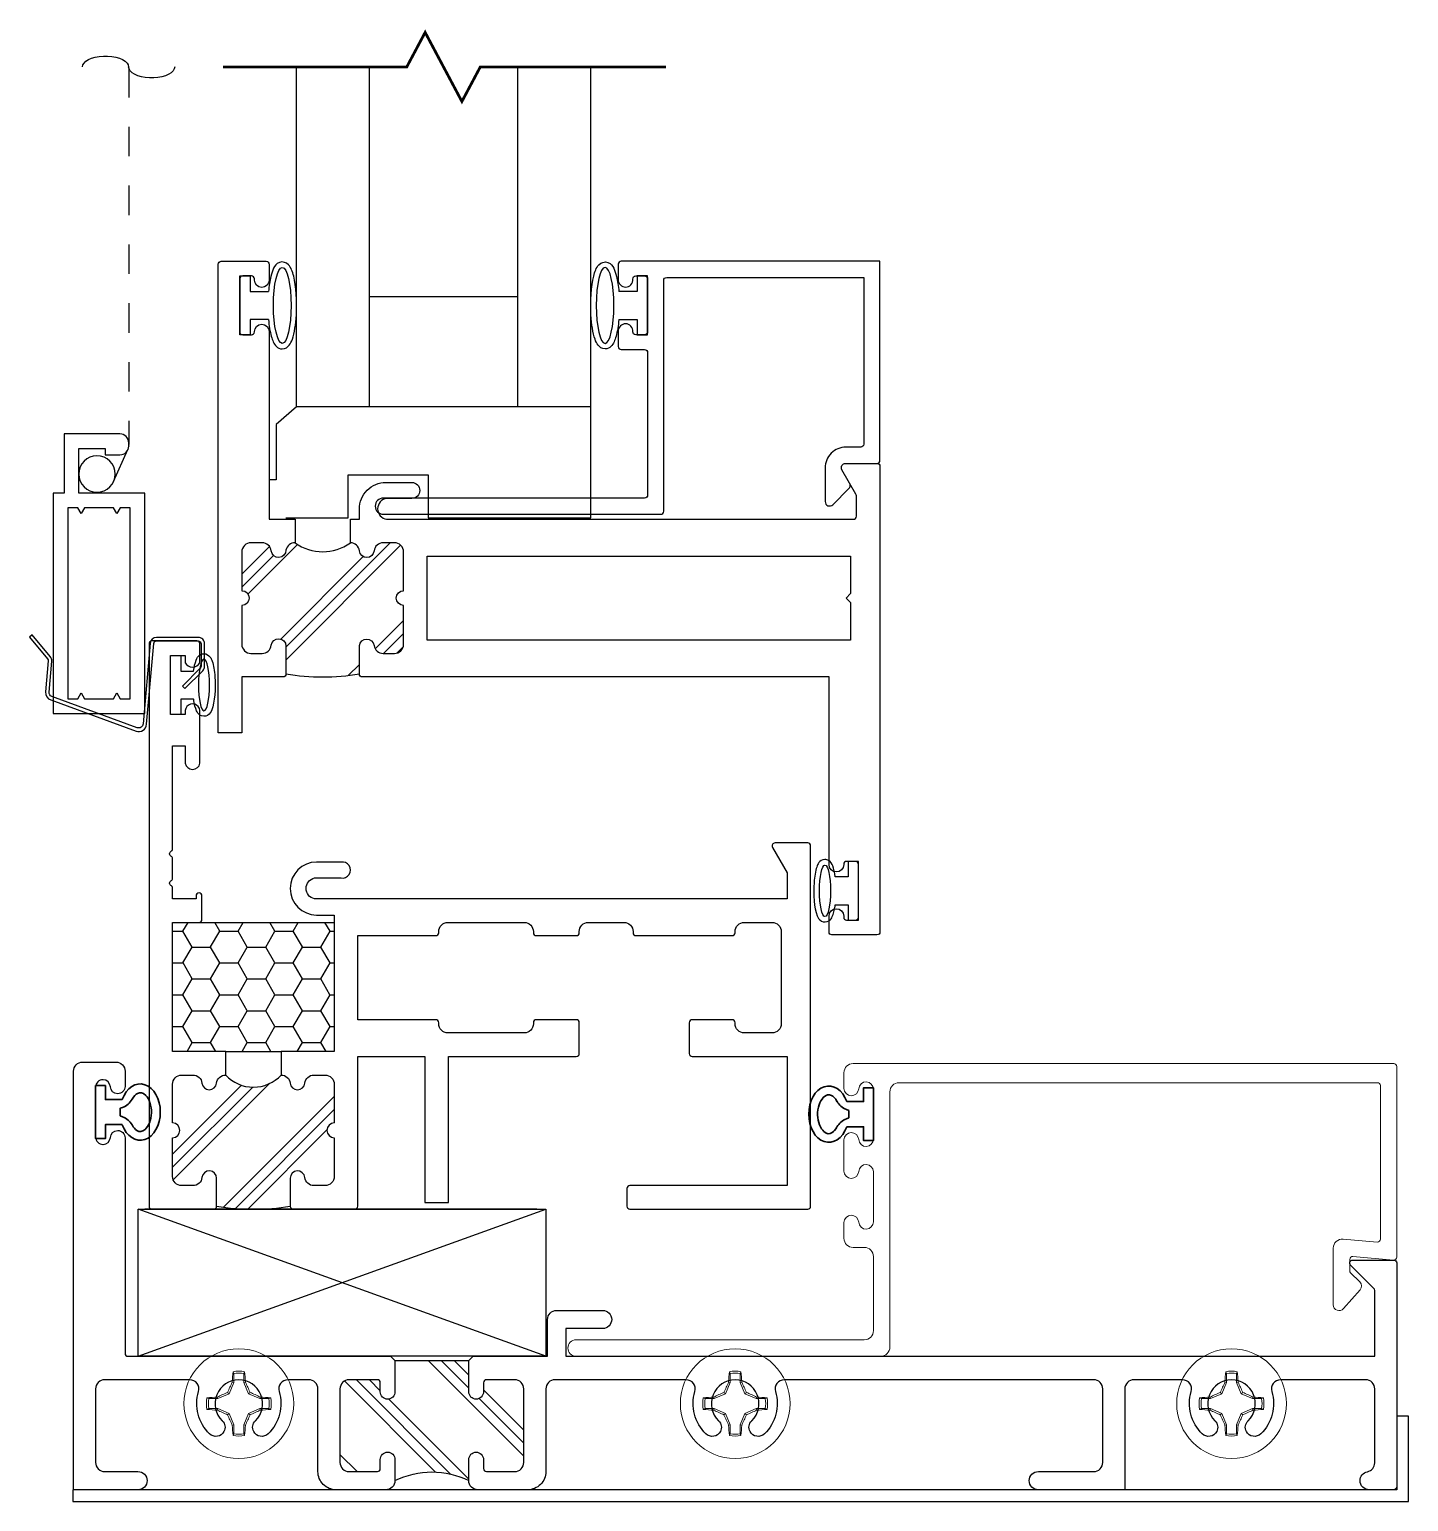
# Model space of a CAD drawing. Extents: x -138 to 168, y -127 to 80.
# Drawn here: x 1.42 to 6.11, y 59.76 to 64.77 of the extents above; entities that cross this region are included whole.
import ezdxf

# ---------------------------------------------------------------- set-up
doc = ezdxf.new("R2010")
doc.units = 0
doc.header["$MEASUREMENT"] = 0
doc.linetypes.add('HIDDEN', pattern=[0.375, 0.25, -0.125])
doc.layers.get('0').update_dxf_attribs({"linetype": 'CONTINUOUS'})
doc.layers.add('ALUM-RED', color=1, linetype='CONTINUOUS', lineweight=9)
doc.layers.add('PROFILE NUMBER', color=150, linetype='CONTINUOUS', lineweight=35)
for name, color, linetype in [('DIM', 7, 'CONTINUOUS'), ('FRAME', 1, 'CONTINUOUS'), ('GEOMETRY', 1, 'CONTINUOUS'), ('GLASS', 7, 'CONTINUOUS'), ('MISC', 7, 'CONTINUOUS'), ('SCREEN', 5, 'CONTINUOUS'), ('SCREEN_CLIP', 7, 'CONTINUOUS'), ('TEXT', 7, 'CONTINUOUS'), ('VENT', 5, 'CONTINUOUS')]:
    doc.layers.add(name, color=color, linetype=linetype)

# ---------------------------------------------------------------- blocks, each defined once
blk = doc.blocks.new('05P72-BLOCK-IG')
h = blk.add_hatch()
h.set_pattern_fill('HONEY', scale=0.5, style=0)
h.paths.add_polyline_path([(0.5435, -0.957), (0.0835, -0.957), (-0.0065, -0.957), (-0.0065, -1.396), (0.1742, -1.396), (0.3628, -1.396), (0.5435, -1.396)])
h = blk.add_hatch()
h.set_pattern_fill('PLAST', angle=225, style=0)
h.paths.add_polyline_path([(0.5435, -1.689, -1), (0.5435, -1.639), (0.5435, -1.507, 0.414214), (0.5125, -1.476), (0.4742, -1.476, 0.38311), (0.4434, -1.5037, -0.898027), (0.3936, -1.5037, 0.38311), (0.3628, -1.476, -0.436275), (0.1742, -1.476, 0.38311), (0.1434, -1.5037, -0.898027), (0.0936, -1.5037, 0.38311), (0.0628, -1.476), (0.0245, -1.476, 0.414214), (-0.0065, -1.507), (-0.0065, -1.639, -1), (-0.0065, -1.689), (-0.0065, -1.821, 0.414214), (0.0245, -1.852), (0.0628, -1.852, 0.38311), (0.0936, -1.8243, -0.947716), (0.1435, -1.827), (0.1435, -1.922, 0.08), (0.3935, -1.922), (0.3935, -1.827, -0.947716), (0.4434, -1.8243, 0.38311), (0.4742, -1.852), (0.5125, -1.852, 0.414214), (0.5435, -1.821)])
at = {"color": 7}
for p, q in [((0.0835, -0.957), (0.5435, -0.957)), ((0.1742, -1.396), (0.3628, -1.396))]:
    blk.add_line(p, q, dxfattribs=at)
for points in [[(0.1435, -1.827, 0.947716), (0.0936, -1.8243, -0.38311), (0.0628, -1.852), (0.0245, -1.852, -0.414214), (-0.0065, -1.821), (-0.0065, -1.689, 1), (-0.0065, -1.639), (-0.0065, -1.507, -0.414214), (0.0245, -1.476), (0.0628, -1.476, -0.38311), (0.0936, -1.5037, 0.898027), (0.1434, -1.5037, -0.38311), (0.1742, -1.476), (0.1742, -1.396), (-0.0065, -1.396), (-0.0065, -0.957), (0.0835, -0.957, 0.414214), (0.0935, -0.947), (0.0935, -0.867, 0.414214), (0.0835, -0.857), (0.0835, -0.857, 0.414214), (0.0735, -0.867), (0.0735, -0.877), (-0.0065, -0.877), (-0.0065, -0.8379, 0.317837), (-0.0098, -0.8332, -0.707107), (-0.0098, -0.8143, 0.317837), (-0.0065, -0.8096), (-0.0065, -0.7379, 0.317837), (-0.0098, -0.7332, -0.707107), (-0.0098, -0.7143, 0.317837), (-0.0065, -0.7096), (-0.0065, -0.357), (0.0365, -0.357), (0.0365, -0.4158, 0.850302), (0.0865, -0.4158), (0.0865, -0.2438, 1.19356), (0.0365, -0.2438), (0.0365, -0.25), (-0.0135, -0.25), (-0.0135, -0.05), (0.0365, -0.05), (0.0365, -0.0741, 0.596863), (0.0865, -0.0741), (0.0865, -0.01, 0.414214), (0.0765, 0), (-0.0765, 0, 0.414214), (-0.0865, -0.01), (-0.0865, -1.922, 0.414214), (-0.0765, -1.932), (0.1335, -1.932, 0.414214), (0.1435, -1.922)], [(1.3765, -0.992), (1.3765, -0.988, -0.414214), (1.4075, -0.957), (1.5285, -0.957, -0.414214), (1.5595, -0.988), (1.5595, -0.992, 0.414214), (1.5695, -1.002), (1.8965, -1.002, 0.414214), (1.9065, -0.992), (1.9065, -0.988, -0.414214), (1.9375, -0.957), (2.0325, -0.957, -0.414214), (2.0635, -0.988), (2.0635, -1.302, -0.414214), (2.0325, -1.333), (1.9375, -1.333, -0.414214), (1.9065, -1.302), (1.9065, -1.298, 0.414214), (1.8965, -1.288), (1.7605, -1.288, 0.414214), (1.7505, -1.298), (1.7505, -1.403, 0.414214), (1.7605, -1.413), (2.0835, -1.413), (2.0835, -1.852), (1.5485, -1.852, 0.414214), (1.5385, -1.862), (1.5385, -1.922, 0.414214), (1.5485, -1.932), (2.1535, -1.932, 0.414214), (2.1635, -1.922), (2.1635, -0.697, 0.414214), (2.1535, -0.687), (2.0425, -0.687, 0.57735), (2.0338, -0.702), (2.0835, -0.788), (2.0835, -0.877), (0.4761, -0.877, -0.806722), (0.4761, -0.806), (0.5667, -0.806, 1.178959), (0.5667, -0.752), (0.4835, -0.752, 1), (0.4835, -0.932), (0.5435, -0.932), (0.5435, -1.396), (0.3628, -1.396), (0.3628, -1.476, -0.38311), (0.3936, -1.5037, 0.898027), (0.4434, -1.5037, -0.38311), (0.4742, -1.476), (0.5125, -1.476, -0.414214), (0.5435, -1.507), (0.5435, -1.639, 1), (0.5435, -1.689), (0.5435, -1.821, -0.414214), (0.5125, -1.852), (0.4742, -1.852, -0.38311), (0.4434, -1.8243, 0.947716), (0.3935, -1.827), (0.3935, -1.922, 0.414214), (0.4035, -1.932), (0.6135, -1.932, 0.414214), (0.6235, -1.922), (0.6235, -1.413), (0.8515, -1.413), (0.8515, -1.909), (0.9315, -1.909), (0.9315, -1.413), (1.3665, -1.413, 0.414214), (1.3765, -1.403), (1.3765, -1.298, 0.414214), (1.3665, -1.288), (1.2305, -1.288, 0.414214), (1.2205, -1.298), (1.2205, -1.302, -0.414214), (1.1895, -1.333), (0.9295, -1.333, -0.414214), (0.8985, -1.302), (0.8985, -1.298, 0.414214), (0.8885, -1.288), (0.6235, -1.288), (0.6235, -1.002), (0.8885, -1.002, 0.414214), (0.8985, -0.992), (0.8985, -0.988, -0.414214), (0.9295, -0.957), (1.1895, -0.957, -0.414214), (1.2205, -0.988), (1.2205, -0.992, 0.414214), (1.2305, -1.002), (1.3665, -1.002, 0.414214)]]:
    blk.add_lwpolyline(points, format="xyb", close=True)
for centre, radius, start, end in [((0.2685, -1.3885), 0.1287, 222.8591, 317.1409), ((0.2685, -1.1457), 0.7863, 260.8522, 279.1478)]:
    blk.add_arc(centre, radius, start, end, dxfattribs=at)
blk = doc.blocks.new('05P11-Z-BAR')
h = blk.add_hatch()
h.set_pattern_fill('PLAST', angle=45, style=0)
h.set_pattern_definition([(45, (-0.3846, -1e-07), (-0.176777, 0.176777), []), (45, (-0.4067, 0.0221), (-0.176777, 0.176777), []), (45, (-0.4288, 0.0442), (-0.176777, 0.176777), [])])
h.paths.add_polyline_path([(0.0065, 1.12, -0.414214), (-0.0185, 1.145, -0.414214), (0.0065, 1.17), (0.0065, 1.302, 0.414214), (-0.0245, 1.333), (-0.0628, 1.333, 0.38311), (-0.0936, 1.3053, -0.947716), (-0.1435, 1.308), (-0.1435, 1.403, 0.087329), (-0.3935, 1.403), (-0.3935, 1.308, -1), (-0.4435, 1.308, 0.352985), (-0.4733, 1.333), (-0.5125, 1.333, 0.414214), (-0.5435, 1.302), (-0.5435, 1.17, -0.414214), (-0.5185, 1.145, -0.414214), (-0.5435, 1.12), (-0.5435, 0.988, 0.414214), (-0.5125, 0.957), (-0.4742, 0.957, 0.38311), (-0.4434, 0.9847, -0.898027), (-0.3936, 0.9847, 0.38311), (-0.3628, 0.957, -0.325577), (-0.1745, 0.957, 0.363634), (-0.1435, 0.982, -0.947716), (-0.0936, 0.9847, 0.38311), (-0.0628, 0.957), (-0.0245, 0.957, 0.414214), (0.0065, 0.988)])
blk.add_line((-0.0865, 0.877), (-0.0865, 0.877))
for points in [[(-2.1635, 2.28, -0.414214), (-2.1535, 2.29), (-2.0005, 2.29, -0.414214), (-1.9905, 2.28), (-1.9905, 2.226, -1), (-2.0405, 2.226), (-2.0405, 2.23, 0.414214), (-2.0505, 2.24), (-2.0805, 2.24, 0.414214), (-2.0905, 2.23), (-2.0905, 2.05, 0.414214), (-2.0805, 2.04), (-2.0505, 2.04, 0.414214), (-2.0405, 2.05), (-2.0405, 2.051, -1), (-1.9905, 2.051), (-1.9905, 1.413), (-0.4035, 1.413, -0.414214), (-0.3935, 1.403), (-0.3935, 1.3065, -0.888834), (-0.4432, 1.306, 0.377258), (-0.4739, 1.333), (-0.5125, 1.333, 0.414214), (-0.5435, 1.302), (-0.5435, 1.17, -1), (-0.5435, 1.12), (-0.5435, 0.988, 0.414214), (-0.5125, 0.957), (-0.4742, 0.957, 0.383109), (-0.4434, 0.9847, -0.898027), (-0.3936, 0.9847, 0.38311), (-0.3628, 0.957), (-0.3628, 0.877), (-0.3935, 0.877), (-0.3935, 0.842, -0.414214), (-0.4835, 0.752), (-0.5715, 0.752, -1), (-0.5715, 0.806), (-0.486, 0.806, 0.859155), (-0.486, 0.877), (-2.0735, 0.877, 0.414214), (-2.0835, 0.867), (-2.0835, 0.797, 0.131652), (-2.0822, 0.792), (-2.0345, 0.7095, -0.577353), (-2.0475, 0.687), (-2.1535, 0.687, -0.414214), (-2.1635, 0.697), (-2.1635, 2.28)], [(-0.0245, 0.957, 0.414214), (0.0065, 0.988), (0.0065, 1.12, -1), (0.0065, 1.17), (0.0065, 1.302, 0.414214), (-0.0245, 1.333), (-0.0628, 1.333, 0.38311), (-0.0936, 1.3053, -0.947716), (-0.1435, 1.308), (-0.1435, 1.403, -0.414214), (-0.1335, 1.413), (0.0065, 1.413), (0.0065, 1.603), (0.0865, 1.603), (0.0865, 0.01, -0.414214), (0.0765, 0), (-0.0765, 0, -0.414214), (-0.0865, 0.01), (-0.0865, 0.064, -1), (-0.0365, 0.064), (-0.0365, 0.06, 0.414214), (-0.0265, 0.05), (0.0035, 0.05, 0.414214), (0.0135, 0.06), (0.0135, 0.24, 0.414214), (0.0035, 0.25), (-0.0265, 0.25, 0.414214), (-0.0365, 0.24), (-0.0365, 0.239, -1), (-0.0865, 0.239), (-0.0865, 0.877), (-0.1745, 0.877), (-0.1745, 0.957, 0.363634), (-0.1435, 0.982, -0.947716), (-0.0936, 0.9847, 0.38311), (-0.0628, 0.957), (-0.0245, 0.957)]]:
    blk.add_lwpolyline(points, format="xyb")
blk.add_lwpolyline([(-2.0635, 1.1605), (-2.0635, 1.288), (-0.6235, 1.288), (-0.6235, 1.002), (-2.0635, 1.002), (-2.0635, 1.1295), (-2.0485, 1.145)], close=True)
at = {"color": 7}
for centre, radius, start, end in [((-0.2685, 0.638), 0.7751, 80.7195, 99.2805), ((-0.2687, 0.8277), 0.1599, 53.9319, 126.0681)]:
    blk.add_arc(centre, radius, start, end, dxfattribs=at)
blk = doc.blocks.new('A$C015561B5')
at = {"layer": 'SCREEN', "flags": 128}
for points in [[(0.0784, 0.0093), (0.078, 0.011), (0.077, 0.0126), (0.0754, 0.0142), (0.0732, 0.0155), (0.0706, 0.0167), (0.0675, 0.0176), (0.0641, 0.0182), (0.0606, 0.0185), (0.057, 0.0185), (0.0534, 0.0182), (0.05, 0.0176), (0.047, 0.0167), (0.0443, 0.0155), (0.0421, 0.0142), (0.0405, 0.0126), (0.0395, 0.011), (0.0392, 0.0093)], [(0, 0.0093), (0.0003, 0.0076), (0.0013, 0.0059), (0.0029, 0.0044), (0.0051, 0.003), (0.0078, 0.0018), (0.0109, 0.0009), (0.0142, 0.0003), (0.0178, 0), (0.0214, 0), (0.025, 0.0003), (0.0283, 0.0009), (0.0314, 0.0018), (0.0341, 0.003), (0.0362, 0.0044), (0.0379, 0.0059), (0.0388, 0.0076), (0.0392, 0.0093)]]:
    blk.add_lwpolyline(points, dxfattribs=at)
blk = doc.blocks.new('*U103')
at = {"layer": 'GEOMETRY'}
blk.add_lwpolyline([(1.607, 19.51), (1.5634, 19.51), (1.5634, 19.4575), (1.5284, 19.4575), (1.5284, 19.6575), (1.5634, 19.6575), (1.5634, 19.605), (1.607, 19.605)], dxfattribs=at)
at = {"layer": 'GEOMETRY', "extrusion": (0, 0, -1)}
blk.add_ellipse((1.6422, 19.5575), major_axis=(0, 0.0875), ratio=0.216465, dxfattribs=at)
at = {"layer": 'GEOMETRY'}
blk.add_open_spline([(1.607, 19.605), (1.6089, 19.6196), (1.6116, 19.632), (1.6185, 19.6489), (1.6211, 19.6556), (1.6336, 19.6627), (1.6378, 19.6641), (1.6422, 19.6641), (1.6521, 19.6641), (1.6589, 19.658), (1.6662, 19.6485), (1.6682, 19.6437), (1.675, 19.6245), (1.6778, 19.6063), (1.6821, 19.5447), (1.6793, 19.4988), (1.6659, 19.4662), (1.6633, 19.4597), (1.6474, 19.4502), (1.635, 19.4509), (1.6222, 19.4597), (1.6196, 19.4646), (1.6125, 19.4794), (1.6098, 19.4913), (1.6074, 19.5071), (1.6072, 19.5085), (1.607, 19.51)], degree=3, knots=[5.253202, 5.253202, 5.253202, 5.253202, 5.797173, 5.797173, 6.160155, 6.160155, 6.283185, 6.283185, 6.283185, 6.559914, 6.559914, 6.836642, 6.836642, 7.54361, 7.54361, 8.941834, 8.941834, 9.296554, 9.296554, 9.572552, 9.572552, 9.848549, 9.848549, 10.398843, 10.398843, 10.454782, 10.454782, 10.454782, 10.454782], dxfattribs=at)
blk = doc.blocks.new('*U102')
at = {"layer": 'GEOMETRY'}
blk.add_lwpolyline([(1.4497, 19.51), (1.4934, 19.51), (1.4934, 19.4575), (1.5284, 19.4575), (1.5284, 19.6575), (1.4934, 19.6575), (1.4934, 19.605), (1.4497, 19.605)], dxfattribs=at)
blk.add_ellipse((1.4146, 19.5575), major_axis=(0, 0.0875), ratio=0.216465, dxfattribs=at)
blk.add_open_spline([(1.4497, 19.605), (1.4479, 19.6196), (1.4452, 19.632), (1.4383, 19.6489), (1.4357, 19.6556), (1.4232, 19.6627), (1.419, 19.6641), (1.4146, 19.6641), (1.4047, 19.6641), (1.3979, 19.658), (1.3906, 19.6485), (1.3885, 19.6437), (1.3818, 19.6245), (1.379, 19.6063), (1.3747, 19.5447), (1.3775, 19.4988), (1.3909, 19.4662), (1.3935, 19.4597), (1.4094, 19.4502), (1.4218, 19.4509), (1.4345, 19.4597), (1.4372, 19.4646), (1.4443, 19.4794), (1.447, 19.4913), (1.4493, 19.5071), (1.4495, 19.5085), (1.4497, 19.51)], degree=3, knots=[5.253202, 5.253202, 5.253202, 5.253202, 5.797173, 5.797173, 6.160155, 6.160155, 6.283185, 6.283185, 6.283185, 6.559914, 6.559914, 6.836642, 6.836642, 7.54361, 7.54361, 8.941834, 8.941834, 9.296554, 9.296554, 9.572552, 9.572552, 9.848549, 9.848549, 10.398843, 10.398843, 10.454782, 10.454782, 10.454782, 10.454782], dxfattribs=at)
blk = doc.blocks.new('dfasdf')
at = {"color": 7, "linetype": 'Continuous', "lineweight": 15}
for p, q in [((54.6225, 25.6793), (54.62, 25.6856)), ((54.6225, 25.6793), (54.6225, 25.6488)), ((54.6566, 25.6488), (54.6566, 25.6793)), ((54.6225, 25.6488), (54.6065, 25.6101)), ((54.6225, 25.6488), (54.6171, 25.6499)), ((54.6566, 25.6488), (54.662, 25.6499)), ((54.6727, 25.6101), (54.6566, 25.6488)), ((54.5678, 25.5941), (54.5373, 25.5941)), ((54.5678, 25.5941), (54.5667, 25.5995)), ((54.6065, 25.6101), (54.5678, 25.5941)), ((54.6065, 25.6101), (54.6014, 25.6152)), ((54.6727, 25.6101), (54.6777, 25.6152)), ((54.7114, 25.5941), (54.6727, 25.6101)), ((54.7114, 25.5941), (54.7124, 25.5995)), ((54.7418, 25.5941), (54.7114, 25.5941)), ((54.7418, 25.5941), (54.7482, 25.5966)), ((54.5373, 25.56), (54.531, 25.5575)), ((54.5373, 25.56), (54.5678, 25.56)), ((54.5678, 25.56), (54.5667, 25.5546)), ((54.5678, 25.56), (54.6065, 25.544)), ((54.6065, 25.544), (54.6014, 25.5389)), ((54.6065, 25.544), (54.6225, 25.5053)), ((54.6566, 25.5053), (54.6727, 25.544)), ((54.6727, 25.544), (54.7114, 25.56)), ((54.6727, 25.544), (54.6777, 25.5389)), ((54.7114, 25.56), (54.7124, 25.5546)), ((54.7114, 25.56), (54.7418, 25.56)), ((54.6225, 25.5053), (54.6171, 25.5042)), ((54.6225, 25.5053), (54.6225, 25.4748)), ((54.6566, 25.5053), (54.662, 25.5042)), ((54.6566, 25.4748), (54.6566, 25.5053)), ((54.6566, 25.4748), (54.6592, 25.4685))]:
    blk.add_line(p, q, dxfattribs=at)
at = {"color": 7, "linetype": 'Continuous', "lineweight": 15, "flags": 128}
for points in [[(54.6566, 25.6793), (54.658, 25.6827), (54.6592, 25.6856)], [(54.5373, 25.5941), (54.534, 25.5954), (54.531, 25.5966)], [(54.7418, 25.56), (54.7452, 25.5587), (54.7482, 25.5575)], [(54.6225, 25.4748), (54.6212, 25.4714), (54.62, 25.4685)]]:
    blk.add_lwpolyline(points, dxfattribs=at)
at = {"color": 7, "linetype": 'Continuous', "lineweight": 15}
blk.add_circle((54.6396, 25.577), 0.1865, dxfattribs=at)
for centre, radius, start, end in [((55.5592, 25.5924), 0.9438, 174.331, 176.507), ((54.6396, 25.577), 0.1103, 79.7812, 100.2188), ((54.6396, 25.577), 0.1037, 80.5333, 99.4667), ((53.7199, 25.5924), 0.9438, 3.493, 5.669), ((55.6923, 25.1423), 1.1889, 154.7283, 156.5646), ((53.5869, 25.1423), 1.1889, 23.4354, 25.2717), ((54.6396, 25.577), 0.1103, 169.7812, 190.2188), ((54.6242, 24.6574), 0.9438, 93.493, 95.669), ((54.6396, 25.577), 0.1037, 170.5333, 189.4667), ((55.0743, 24.5244), 1.1889, 113.4354, 115.2717), ((54.2049, 24.5244), 1.1889, 64.7283, 66.5646), ((54.6549, 24.6574), 0.9438, 84.331, 86.507), ((54.6396, 25.577), 0.1037, 350.5333, 9.4667), ((54.6396, 25.577), 0.1103, 349.7812, 10.2188), ((54.6242, 26.4967), 0.9438, 264.331, 266.507), ((55.0743, 26.6297), 1.1889, 244.7283, 246.5646), ((55.6923, 26.0117), 1.1889, 203.4354, 205.2717), ((53.5869, 26.0117), 1.1889, 334.7283, 336.5646), ((54.2049, 26.6297), 1.1889, 293.4354, 295.2717), ((54.6549, 26.4967), 0.9438, 273.493, 275.669), ((55.5592, 25.5617), 0.9438, 183.493, 185.669), ((54.6396, 25.577), 0.1037, 260.5333, 279.4667), ((53.7199, 25.5617), 0.9438, 354.331, 356.507), ((54.6396, 25.577), 0.1103, 259.7812, 280.2188)]:
    blk.add_arc(centre, radius, start, end, dxfattribs=at)
blk = doc.blocks.new('05P09-1in_GLASS_STOP')
for p, q in [((-1.3385, 0.25), (-1.3735, 0.25)), ((-1.3735, 0.25), (-1.3735, 0.05)), ((-1.3385, 0.1975), (-1.3385, 0.25)), ((-0.0215, 0.1975), (-0.0215, 0.25)), ((-0.0215, 0.25), (0.0135, 0.25)), ((0.0135, 0.25), (0.0135, 0.05)), ((-1.2759, 0.1975), (-1.3385, 0.1975)), ((-0.0841, 0.1975), (-0.0215, 0.1975)), ((-1.3385, 0.05), (-1.3385, 0.1025)), ((-1.3385, 0.1025), (-1.2758, 0.1025)), ((-0.0215, 0.1025), (-0.0842, 0.1025)), ((-0.0215, 0.05), (-0.0215, 0.1025)), ((-1.3735, 0.05), (-1.3385, 0.05)), ((0.0135, 0.05), (-0.0215, 0.05))]:
    blk.add_line(p, q)
blk.add_lwpolyline([(-2.0345, 0.7095, -0.57735), (-2.0475, 0.687), (-2.1535, 0.687, 0.414214), (-2.1635, 0.677), (-2.1635, 0), (-1.2835, 0, 0.414214), (-1.2735, 0.01), (-1.2735, 0.0625, 0.414214), (-1.2985, 0.0875, 0.435311), (-1.3234, 0.0607, -0.435311), (-1.3334, 0.05), (-1.3635, 0.05, -0.414214), (-1.3735, 0.06), (-1.3735, 0.24, -0.414214), (-1.3635, 0.25), (-1.3334, 0.25, -0.435311), (-1.3234, 0.2393, 0.435311), (-1.2985, 0.2125, 0.414214), (-1.2735, 0.2375), (-1.2735, 0.29, 0.414214), (-1.2835, 0.3), (-1.3635, 0.3, -0.414214), (-1.3735, 0.31), (-1.3735, 0.795, -0.414214), (-1.3635, 0.805), (-0.4745, 0.805, 0.414214), (-0.4475, 0.832), (-0.4475, 0.833, 0.414214), (-0.4745, 0.86), (-1.4185, 0.86, 0.414214), (-1.4285, 0.85), (-1.4285, 0.065, -0.414214), (-1.4385, 0.055), (-2.1085, 0.055), (-2.1085, 0.622, -0.414214), (-2.0985, 0.632), (-2.0475, 0.632, 0.414214), (-1.9775, 0.702), (-1.9775, 0.817, 0.668179), (-2.0031, 0.8276), (-2.0581, 0.7726, 0.339454), (-2.0605, 0.7545)], format="xyb", close=True)
at = {"extrusion": (0, 0, -1)}
blk.add_ellipse((-1.2289, 0.15), major_axis=(0, 0.1291), ratio=0.232303, dxfattribs=at)
blk.add_ellipse((-0.1311, 0.15), major_axis=(0, 0.1291), ratio=0.232303)
for points in [[(-1.2759, 0.1975), (-1.2739, 0.2193), (-1.2707, 0.2391), (-1.2622, 0.2691), (-1.2582, 0.2801), (-1.2445, 0.2938), (-1.2374, 0.2981), (-1.2289, 0.2981), (-1.2182, 0.2981), (-1.2102, 0.2915), (-1.2006, 0.2793), (-1.1975, 0.2724), (-1.1873, 0.2438), (-1.1828, 0.2148), (-1.1782, 0.1362), (-1.1815, 0.0851), (-1.1942, 0.0344), (-1.1983, 0.0218), (-1.2144, 0.0048), (-1.2282, -0.0004), (-1.2494, 0.0081), (-1.2542, 0.0159), (-1.2623, 0.0318), (-1.2654, 0.0412), (-1.2716, 0.0665), (-1.2742, 0.0838), (-1.2758, 0.1025)], [(-0.0841, 0.1975), (-0.0861, 0.2193), (-0.0893, 0.2391), (-0.0978, 0.2691), (-0.1018, 0.2801), (-0.1155, 0.2938), (-0.1226, 0.2981), (-0.1311, 0.2981), (-0.1418, 0.2981), (-0.1498, 0.2915), (-0.1594, 0.2793), (-0.1625, 0.2724), (-0.1727, 0.2438), (-0.1772, 0.2148), (-0.1818, 0.1362), (-0.1785, 0.0851), (-0.1658, 0.0344), (-0.1617, 0.0218), (-0.1456, 0.0048), (-0.1318, -0.0004), (-0.1106, 0.0081), (-0.1058, 0.0159), (-0.0977, 0.0318), (-0.0946, 0.0412), (-0.0884, 0.0665), (-0.0858, 0.0838), (-0.0842, 0.1025)]]:
    blk.add_open_spline(points, degree=3, knots=[5.075676, 5.075676, 5.075676, 5.075676, 5.596595, 5.596595, 6.055763, 6.055763, 6.283185, 6.283185, 6.283185, 6.572914, 6.572914, 6.862642, 6.862642, 7.608886, 7.608886, 8.676451, 8.676451, 9.18434, 9.18434, 9.518242, 9.518242, 9.852144, 9.852144, 10.186046, 10.186046, 10.631436, 10.631436, 10.631436, 10.631436])
blk = doc.blocks.new('114-FLAT_SCREEN')
blk.add_line((0.1415, 0.603), (0.1415, 0.602))
at = {"linetype": 'HIDDEN'}
blk.add_line((0.1935, 0.481), (0.1442, 0.5896), dxfattribs=at)
blk.add_lwpolyline([(0.3985, 0.442), (0.3985, -0.307), (0.0865, -0.307), (0.0865, 0.442), (0.3115, 0.442), (0.3115, 0.593), (0.2215, 0.593), (0.2215, 0.572), (0.1715, 0.572, -0.414214), (0.1415, 0.602), (0.1415, 0.613, -0.414214), (0.1715, 0.643), (0.3615, 0.643), (0.3615, 0.442)], format="xyb", close=True)
blk.add_lwpolyline([(0.292, -0.257), (0.1934, -0.257), (0.1818, -0.237), (0.1703, -0.257), (0.1365, -0.257), (0.1365, 0.392), (0.1703, 0.392), (0.1818, 0.372), (0.1934, 0.392), (0.292, 0.392), (0.3035, 0.372), (0.315, 0.392), (0.3485, 0.392), (0.3485, -0.257), (0.315, -0.257), (0.3035, -0.237)], close=True)
blk.add_circle((0.2497, 0.5066), 0.0618)
blk = doc.blocks.new('*U125')
at = {"layer": 'PROFILE NUMBER', "color": 5}
for p, q in [((-0.0161, 0.0916), (-0.013, 0.083)), ((-0.013, 0.083), (0.013, 0.083)), ((0.013, 0.083), (0.0161, 0.0915))]:
    blk.add_line(p, q, dxfattribs=at)
blk.add_lwpolyline([(-0.0427, 0.0907), (-0.0427, 0.0335), (-0.09, 0.0335), (-0.09, 0), (0.09, 0), (0.09, 0.0335), (0.0427, 0.0335), (0.0427, 0.0907)], dxfattribs=at)
for centre, start, end in [((-0.0725, 0.0712), 19.8289, 61.175), ((0.0725, 0.0712), 118.7633, 160.1945)]:
    blk.add_arc(centre, 0.06, start, end, dxfattribs=at)
blk.add_ellipse((0, 0.1517), major_axis=(-0.0958, 0), ratio=0.712114, start_param=2.033109, end_param=7.391692, dxfattribs=at)
blk.add_open_spline([(0.0437, 0.1238), (0.0526, 0.1287), (0.0589, 0.1347), (0.0685, 0.1503), (0.0681, 0.1574), (0.0493, 0.1788), (0.027, 0.1893), (-0.0212, 0.1906), (-0.0451, 0.1815), (-0.0674, 0.16), (-0.0684, 0.1523), (-0.0607, 0.1366), (-0.0538, 0.1294), (-0.0436, 0.1238)], degree=3, knots=[2.2211, 2.2211, 2.2211, 2.2211, 2.727733, 2.727733, 3.7005, 3.7005, 4.673268, 4.673268, 5.646035, 5.646035, 6.618803, 6.618803, 7.203997, 7.203997, 7.203997, 7.203997], dxfattribs=at)
blk = doc.blocks.new('*U128')
at = {"layer": 'PROFILE NUMBER', "color": 5}
for p, q in [((-0.0161, 0.0916), (-0.013, 0.083)), ((-0.013, 0.083), (0.013, 0.083)), ((0.013, 0.083), (0.0161, 0.0915))]:
    blk.add_line(p, q, dxfattribs=at)
blk.add_lwpolyline([(-0.0427, 0.0907), (-0.0427, 0.0335), (-0.09, 0.0335), (-0.09, 0), (0.09, 0), (0.09, 0.0335), (0.0427, 0.0335), (0.0427, 0.0907)], dxfattribs=at)
for centre, start, end in [((-0.0725, 0.0712), 19.8289, 61.175), ((0.0725, 0.0712), 118.7633, 160.1945)]:
    blk.add_arc(centre, 0.06, start, end, dxfattribs=at)
blk.add_ellipse((0, 0.1517), major_axis=(-0.0958, 0), ratio=0.712114, start_param=2.033109, end_param=7.391692, dxfattribs=at)
blk.add_open_spline([(0.0437, 0.1238), (0.0526, 0.1287), (0.0589, 0.1347), (0.0685, 0.1503), (0.0681, 0.1574), (0.0493, 0.1788), (0.027, 0.1893), (-0.0212, 0.1906), (-0.0451, 0.1815), (-0.0674, 0.16), (-0.0684, 0.1523), (-0.0607, 0.1366), (-0.0538, 0.1294), (-0.0436, 0.1238)], degree=3, knots=[2.2211, 2.2211, 2.2211, 2.2211, 2.727733, 2.727733, 3.7005, 3.7005, 4.673268, 4.673268, 5.646035, 5.646035, 6.618803, 6.618803, 7.203997, 7.203997, 7.203997, 7.203997], dxfattribs=at)
blk = doc.blocks.new('3809 BLOCK FRAME')
h = blk.add_hatch()
h.set_pattern_fill('PLAST', color=256, angle=45, style=0)
h.set_pattern_definition([(45, (-4.25098, -6.643), (-0.176777, 0.176777), []), (45, (-4.27308, -6.6209), (-0.176777, 0.176777), []), (45, (-4.29517, -6.5988), (-0.176777, 0.176777), [])])
edge = h.paths.add_edge_path()
edge.add_arc((-0.937, 0.093), 0.031, 270, 360, ccw=False)
edge.add_line((-0.937, 0.062), (-1.033, 0.062))
edge.add_arc((-1.033, 0.072), 0.01, 180, 270, ccw=False)
edge.add_line((-1.043, 0.072), (-1.043, 0.103))
edge.add_arc((-1.068, 0.103), 0.025, 360, 450)
edge.add_arc((-1.068, 0.103), 0.025, 90, 180)
edge.add_line((-1.093, 0.103), (-1.093, 0.031))
edge.add_arc((-1.2185, -0.2208), 0.2814, 63.5092, 116.4908)
edge.add_line((-1.344, 0.031), (-1.344, 0.103))
edge.add_arc((-1.369, 0.103), 0.025, 0, 90)
edge.add_arc((-1.369, 0.103), 0.025, 90, 180)
edge.add_line((-1.394, 0.103), (-1.394, 0.072))
edge.add_arc((-1.404, 0.072), 0.01, 270, 360, ccw=False)
edge.add_line((-1.404, 0.062), (-1.5, 0.062))
edge.add_arc((-1.5, 0.093), 0.031, 180, 270, ccw=False)
edge.add_line((-1.531, 0.093), (-1.531, 0.343))
edge.add_arc((-1.5, 0.343), 0.031, 90, 180, ccw=False)
edge.add_line((-1.5, 0.374), (-1.404, 0.374))
edge.add_arc((-1.404, 0.364), 0.01, 0, 90, ccw=False)
edge.add_line((-1.394, 0.364), (-1.394, 0.333))
edge.add_arc((-1.369, 0.333), 0.025, 180, 270)
edge.add_arc((-1.369, 0.333), 0.025, 270, 360)
edge.add_line((-1.344, 0.333), (-1.344, 0.439))
edge.add_line((-1.344, 0.439), (-1.093, 0.439))
edge.add_line((-1.093, 0.439), (-1.093, 0.333))
edge.add_arc((-1.068, 0.333), 0.025, 180, 270)
edge.add_arc((-1.068, 0.333), 0.025, 270, 360)
edge.add_line((-1.043, 0.333), (-1.043, 0.364))
edge.add_arc((-1.033, 0.364), 0.01, 90, 180, ccw=False)
edge.add_line((-1.033, 0.374), (-0.937, 0.374))
edge.add_arc((-0.937, 0.343), 0.031, 0, 90, ccw=False)
edge.add_line((-0.906, 0.343), (-0.906, 0.093))
blk.add_line((-1.093, 0.439), (-1.344, 0.439))
for points in [[(-1.093, 0.439), (-1.093, 0.333, 0.414214), (-1.068, 0.308, 0.414214), (-1.043, 0.333), (-1.043, 0.364, -0.414214), (-1.033, 0.374), (-0.937, 0.374, -0.414214), (-0.906, 0.343), (-0.906, 0.093, -0.414214), (-0.937, 0.062), (-1.033, 0.062, -0.414214), (-1.043, 0.072), (-1.043, 0.103, 0.414214), (-1.068, 0.128), (-1.068, 0.128, 0.414214), (-1.093, 0.103), (-1.093, 0.031, 0.414214), (-1.062, 0), (-0.893, 0, 0.414214), (-0.831, 0.062), (-0.831, 0.343, -0.414214), (-0.8, 0.374), (-0.7287, 0.374, -0.5024), (-0.699, 0.3341, 0.280293), (-0.6615, 0.1903, 0.498955), (-0.6125, 0.198), (-0.6125, 0.198, 0.334263), (-0.6183, 0.2348, -2.470836), (-0.5057, 0.2348, 0.334263), (-0.5115, 0.198, 0.498955), (-0.4625, 0.1903, 0.280293), (-0.425, 0.3341, -0.5024), (-0.3953, 0.374), (-0.106, 0.374, -0.414214), (-0.075, 0.343), (-0.075, 0.093, -0.414214), (-0.106, 0.062), (-0.219, 0.062, 0.414214), (-0.25, 0.031, 0.414214), (-0.219, 0), (0, 0), (0, 1.423, 0.414214), (-0.031, 1.454), (-0.144, 1.454, 0.414214), (-0.175, 1.423), (-0.175, 1.3715, 0.414214), (-0.15, 1.3465), (-0.15, 1.3465, 0.399638), (-0.125, 1.3702, -0.399638), (-0.1001, 1.394), (-0.1, 1.394, -0.414214), (-0.075, 1.369), (-0.075, 1.199, -0.414214), (-0.1, 1.174), (-0.1001, 1.174, -0.399638), (-0.125, 1.1977, 0.399638), (-0.15, 1.2215, 0.414214), (-0.175, 1.1965), (-0.175, 0.464, -0.414214), (-0.185, 0.454), (-1.078, 0.454), (-1.093, 0.439)], [(-1.344, 0.439), (-1.344, 0.439), (-1.359, 0.454), (-1.612, 0.454), (-1.612, 0.579, 0.414214), (-1.643, 0.61), (-1.799, 0.61, 0.414214), (-1.83, 0.579, 0.414214), (-1.799, 0.548), (-1.674, 0.548), (-1.674, 0.454), (-4.425, 0.454), (-4.425, 0.6777, -0.198912), (-4.4221, 0.6848), (-4.3429, 0.7639, 0.668179), (-4.35, 0.781), (-4.49, 0.781, 0.414214), (-4.5, 0.771), (-4.5, 0.01, 0.414214), (-4.49, 0), (-4.406, 0, 0.414214), (-4.375, 0.031, 0.358249), (-4.4, 0.0614, -0.358249), (-4.425, 0.0918), (-4.425, 0.343, -0.414214), (-4.394, 0.374), (-4.1047, 0.374, -0.5024), (-4.075, 0.3341, 0.280293), (-4.0375, 0.1903, 0.498955), (-3.9885, 0.198, 0.334263), (-3.9943, 0.2348, -2.470836), (-3.8817, 0.2348, 0.334263), (-3.8875, 0.198, 0.498955), (-3.8385, 0.1903, 0.280293), (-3.801, 0.3341, -0.5024), (-3.7713, 0.374), (-3.606, 0.374, -0.414214), (-3.575, 0.343), (-3.575, 0), (-3.281, 0, 0.414214), (-3.25, 0.031, 0.414214), (-3.281, 0.062), (-3.469, 0.062, -0.414214), (-3.5, 0.093), (-3.5, 0.343, -0.414214), (-3.469, 0.374), (-2.4167, 0.374, -0.5024), (-2.387, 0.3341, 0.280293), (-2.3495, 0.1903, 0.498955), (-2.3005, 0.198, 0.334263), (-2.3063, 0.2348, -2.470836), (-2.1937, 0.2348, 0.334263), (-2.1995, 0.198, 0.498955), (-2.1505, 0.1903, 0.280293), (-2.113, 0.3341, -0.5024), (-2.0833, 0.374), (-1.637, 0.374, -0.414214), (-1.606, 0.343), (-1.606, 0.062, 0.414214), (-1.544, 0), (-1.375, 0, 0.414214), (-1.344, 0.031), (-1.344, 0.103, 0.414214), (-1.369, 0.128, 0.414214), (-1.394, 0.103), (-1.394, 0.072, -0.414214), (-1.404, 0.062), (-1.5, 0.062, -0.414214), (-1.531, 0.093), (-1.531, 0.343, -0.414214), (-1.5, 0.374), (-1.404, 0.374, -0.414214), (-1.394, 0.364), (-1.394, 0.333, 0.414214), (-1.369, 0.308, 0.414214), (-1.344, 0.333), (-1.344, 0.439)]]:
    blk.add_lwpolyline(points, format="xyb")
blk.add_arc((-1.2185, -0.2208), 0.2814, 63.5092, 116.4908)

msp = doc.modelspace()

# ---------------------------------------------------------------- linework, layer by layer
at = {"layer": 'ALUM-RED'}
msp.add_lwpolyline([(4.2355, 61.1682, -0.975), (4.2855, 61.167), (4.2855, 60.997, -0.975), (4.2355, 60.9957, 0.975), (4.1855, 60.9944), (4.1855, 60.8885, 0.975), (4.2355, 60.8872, -0.975), (4.2855, 60.886), (4.2855, 60.716, -0.975), (4.2355, 60.7147, 0.975), (4.1855, 60.7134), (4.1855, 60.66, 0.414214), (4.2165, 60.629), (4.2545, 60.629, -0.414214), (4.2855, 60.598), (4.2855, 60.346, -0.414214), (4.2545, 60.315), (3.2745, 60.315, 1), (3.2745, 60.259), (4.3105, 60.259, 0.414214), (4.3415, 60.29), (4.3415, 61.158, -0.414214), (4.3725, 61.189), (5.9995, 61.189, -0.414214), (6.0095, 61.179), (6.0095, 60.6571, -0.440011), (5.9986, 60.6471), (5.8832, 60.6572, 0.440011), (5.8495, 60.6263), (5.8495, 60.434, 0.691708), (5.8845, 60.4208), (5.9405, 60.4845, 0.395486), (5.9397, 60.5118), (5.9084, 60.543, -0.198912), (5.9055, 60.5501), (5.9055, 60.5881, -0.440011), (5.9164, 60.5981), (6.0546, 60.586, 0.440011), (6.0655, 60.596), (6.0655, 61.244, 0.414214), (6.0555, 61.254), (4.2165, 61.254, 0.414214), (4.1855, 61.223), (4.1855, 61.1695, 0.975)], format="xyb", close=True, dxfattribs=at)
at = {"layer": 'GLASS', "linetype": 'Continuous'}
for p, q in [((2.3241, 63.4865), (2.3241, 64.6422)), ((2.5721, 63.4865), (2.5721, 64.6422)), ((3.0751, 64.6422), (3.0751, 63.4865)), ((3.3241, 63.4865), (3.3241, 64.6422)), ((2.5721, 63.8615), (3.0751, 63.8615))]:
    msp.add_line(p, q, dxfattribs=at)
at = {"layer": 'GLASS'}
for p, q in [((1.7855, 60.259), (3.1713, 60.759)), ((3.1713, 60.259), (1.7855, 60.759)), ((1.7855, 60.259), (1.7855, 60.759)), ((1.7855, 60.759), (3.1713, 60.759)), ((3.1405, 60.759), (1.8079, 60.759)), ((3.1713, 60.759), (3.1713, 60.259)), ((3.1713, 60.259), (1.7855, 60.259))]:
    msp.add_line(p, q, dxfattribs=at)
at = {"layer": 'GLASS', "const_width": 0.0094}
msp.add_lwpolyline([(3.5798, 64.6422), (2.9486, 64.6422), (2.8861, 64.5247), (2.7611, 64.7597), (2.6986, 64.6422), (2.0741, 64.6422)], dxfattribs=at)
at = {"layer": 'MISC'}
msp.add_lwpolyline([(2.2876, 63.1095), (2.499, 63.1095), (2.499, 63.255), (2.7712, 63.255), (2.7712, 63.1095), (3.3241, 63.1095), (3.3241, 63.4865), (2.3241, 63.4865), (2.2546, 63.4264), (2.2546, 63.2386), (2.2306, 63.2386)], dxfattribs=at)
msp.add_lwpolyline([(1.5632, 59.805), (1.5632, 59.765), (6.1055, 59.765), (6.1055, 60.055), (6.0655, 60.055), (6.0655, 59.805)], close=True, dxfattribs=at)
at = {"layer": 'SCREEN', "linetype": 'HIDDEN', "ltscale": 0.25}
msp.add_line((1.7532, 64.6388), (1.7532, 63.359), dxfattribs=at)
at = {"layer": 'SCREEN_CLIP'}
msp.add_lwpolyline([(1.9892, 62.691, -0.414214), (1.9992, 62.681), (1.9992, 62.6051, -0.198912), (1.9963, 62.598), (1.9356, 62.5373), (1.9441, 62.5288), (2.0048, 62.5896, 0.198912), (2.0112, 62.6051), (2.0112, 62.681, 0.414214), (1.9892, 62.703), (1.848, 62.703, 0.388879), (1.8261, 62.6829), (1.8021, 62.4086, -0.493145), (1.782, 62.3958), (1.4918, 62.5014, -0.339454), (1.482, 62.5168), (1.4912, 62.6219, 0.198912), (1.4862, 62.638), (1.4245, 62.7114), (1.4154, 62.7037), (1.477, 62.6303, -0.198912), (1.4793, 62.623), (1.4701, 62.5178, 0.339454), (1.4877, 62.4901), (1.7779, 62.3845, 0.493145), (1.814, 62.4075), (1.838, 62.6818, -0.388879), (1.848, 62.691)], format="xyb", close=True, dxfattribs=at)

# ---------------------------------------------------------------- block references
for p in [(-52.5121, 34.5209), (-50.8241, 34.5209), (-49.1361, 34.5209)]:
    msp.add_blockref('dfasdf', p)
at = {"layer": 'DIM'}
for name, p in [('*U103', (0.3667, 42.9834)), ('*U102', (2.7062, 42.2839))]:
    msp.add_blockref(name, p, dxfattribs=at)
at = {"layer": 'FRAME'}
msp.add_blockref('05P72-BLOCK-IG', (1.9086, 62.691), dxfattribs=at)
at = {"layer": 'FRAME', "xscale": -1}
msp.add_blockref('3809 BLOCK FRAME', (1.5655, 59.805), dxfattribs=at)
at = {"layer": 'SCREEN', "xscale": -4, "yscale": 4, "zscale": 4}
msp.add_blockref('A$C015561B5', (1.9093, 64.6051), dxfattribs=at)
at = {"layer": 'SCREEN', "xscale": -1}
msp.add_blockref('114-FLAT_SCREEN', (1.8947, 62.7515), dxfattribs=at)
at = {"layer": 'TEXT', "rotation": 270}
msp.add_blockref('*U128', (1.6405, 61.089), dxfattribs=at)
at = {"layer": 'TEXT', "xscale": -1, "rotation": 90}
msp.add_blockref('*U125', (4.2855, 61.082), dxfattribs=at)
at = {"layer": 'VENT', "rotation": 180}
for name in ['05P11-Z-BAR', '05P09-1in_GLASS_STOP']:
    msp.add_blockref(name, (2.1441, 63.9815), dxfattribs=at)

doc.saveas('drawing.dxf')
